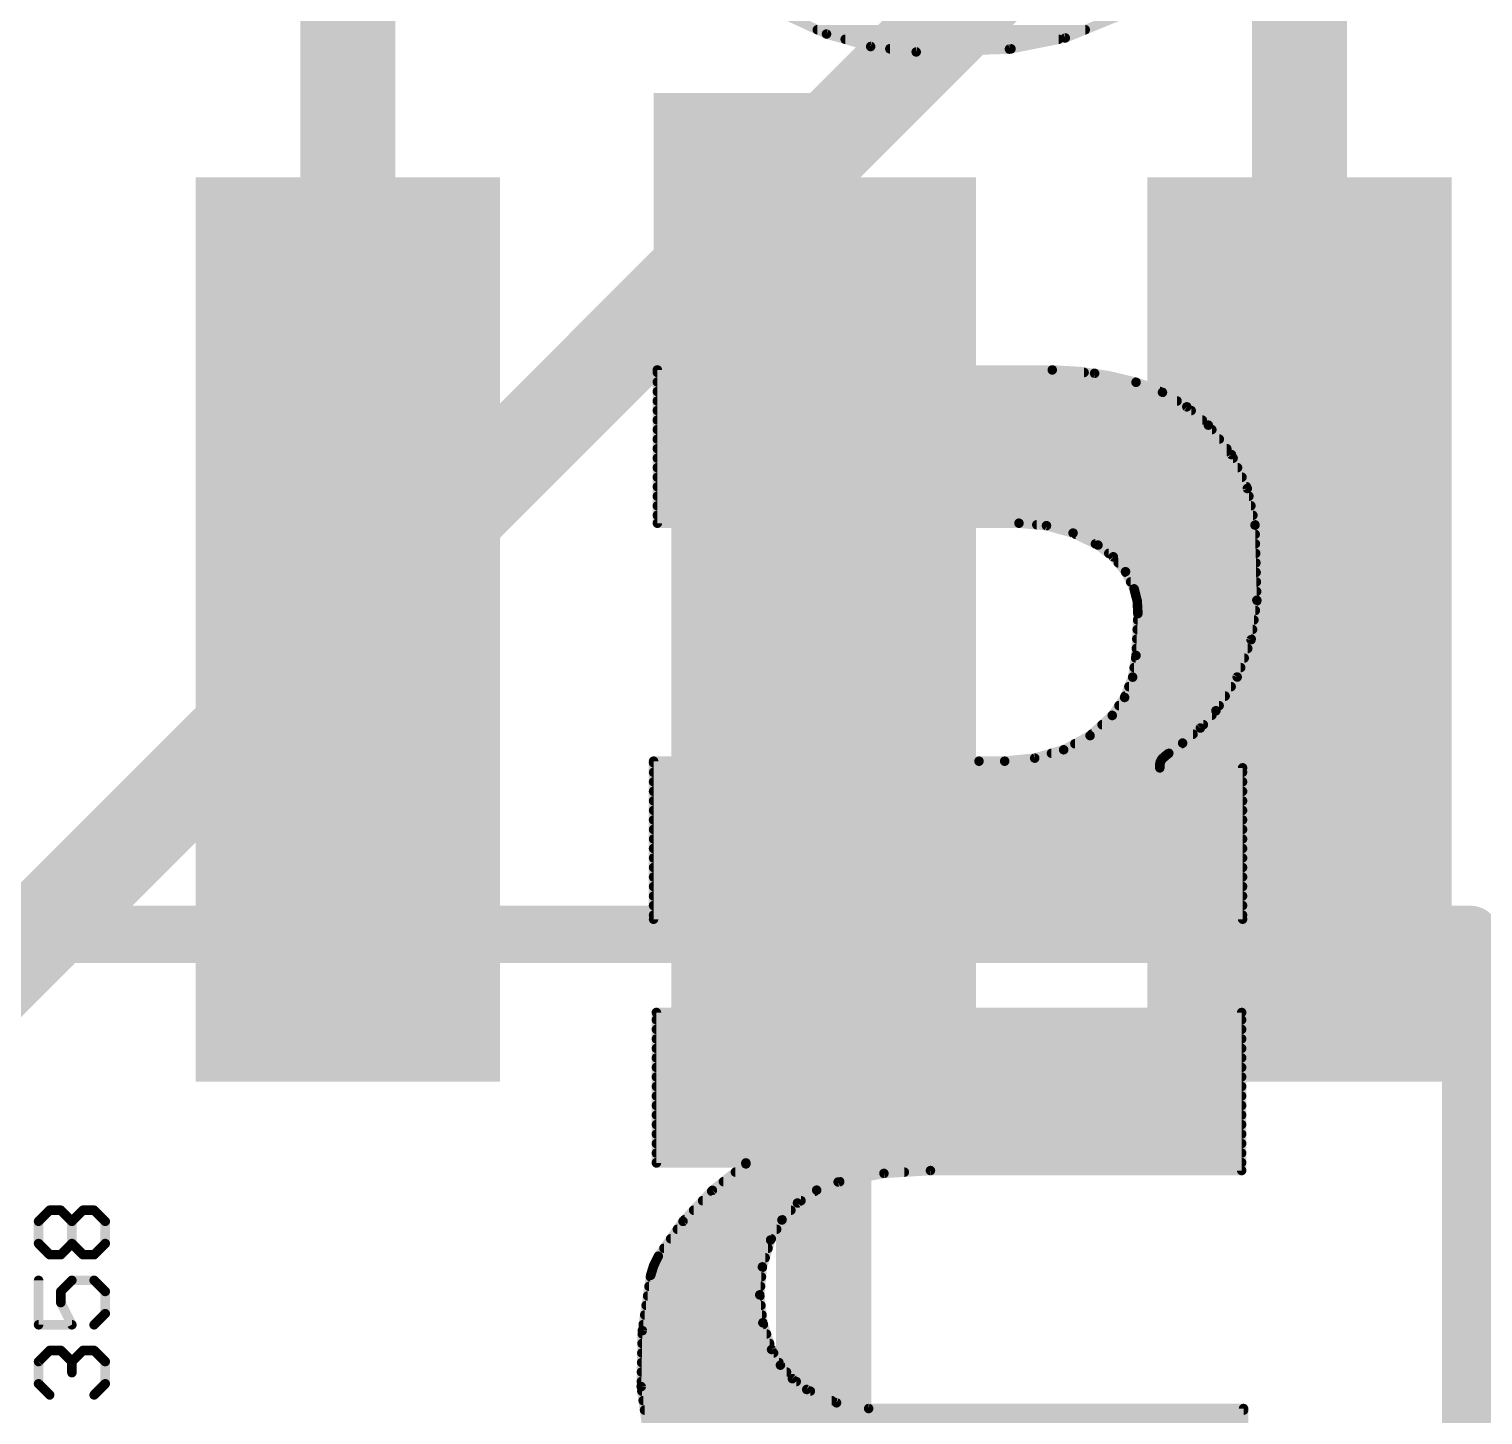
# Model space of a CAD drawing. Extents: x -0.1 to 15.4, y -0.1 to 24.3.
# Drawn here: x 4.864 to 8.745, y 13.221 to 16.918 of the extents above; entities that cross this region are included whole.
import ezdxf

# ---------------------------------------------------------------- set-up
doc = ezdxf.new("R2010")
doc.units = 0
for name, color, linetype in [('1', 12, 'CONTINUOUS'), ('16', 132, 'CONTINUOUS'), ('21', 41, 'CONTINUOUS'), ('22', 40, 'CONTINUOUS'), ('27', 253, 'CONTINUOUS'), ('29', 253, 'CONTINUOUS'), ('31', 253, 'CONTINUOUS'), ('51', 53, 'CONTINUOUS')]:
    doc.layers.add(name, color=color, linetype=linetype)

# ---------------------------------------------------------------- blocks, each defined once
blk = doc.blocks.new('RECT')
blk.add_solid([(-0.5, -0.5), (0.5, -0.5), (-0.5, 0.5), (0.5, 0.5)])

msp = doc.modelspace()

# ---------------------------------------------------------------- linework, layer by layer
at = {"layer": '1', "const_width": 0.254}
for points in [[(5.715, 15.3162), (5.715, 18.215)], [(8.255, 17.364), (8.255, 15.3162)], [(6.985, 10.0838), (6.985, 15.3162)], [(8.5, 12.73), (10.16, 14.39)]]:
    msp.add_lwpolyline(points, dxfattribs=at)
at = {"layer": '1', "const_width": 0.127}
for points in [[(7.0485, 15.3162, 1), (6.9215, 15.3162)], [(5.6515, 15.3162, 1), (5.7785, 15.3162)], [(8.1915, 15.3162, 1), (8.3185, 15.3162)]]:
    msp.add_lwpolyline(points, format="xyb", dxfattribs=at)
at = {"layer": '16', "const_width": 0.254}
msp.add_lwpolyline([(3.81, 13.429), (8, 17.619)], dxfattribs=at)
at = {"layer": '21', "const_width": 0.1524}
msp.add_lwpolyline([(8.712, 10.897), (8.712, 14.503)], dxfattribs=at)
at = {"layer": '21', "const_width": 0.0762}
msp.add_lwpolyline([(8.7501, 14.503, 1), (8.6739, 14.503)], format="xyb", dxfattribs=at)
at = {"layer": '22', "const_width": 0.0254}
for points in [[(6.8815, 16.9566), (6.9926, 16.9051)], [(7.6298, 16.8946), (7.7704, 16.9523)], [(6.9682, 16.9164), (7.683, 16.9164)], [(6.9926, 16.9051), (7.1103, 16.8717)], [(7.0424, 16.891), (7.6119, 16.891)], [(7.1103, 16.8717), (7.2319, 16.8572)], [(7.4808, 16.8648), (7.6298, 16.8946)], [(7.1616, 16.8656), (7.4848, 16.8656)], [(7.2319, 16.8572), (7.4808, 16.8648)], [(7.5951, 16.0088), (6.541, 16.0088)], [(6.541, 16.0088), (6.541, 15.5999)], [(7.5951, 16.0088), (6.541, 16.0088)], [(6.541, 16.0088), (6.541, 15.5999)], [(6.541, 16.002), (7.6801, 16.002)], [(6.541, 15.9766), (7.815, 15.9766)], [(7.708, 15.9998), (7.5951, 16.0088)], [(7.8187, 15.9758), (7.708, 15.9998)], [(7.8892, 15.9489), (7.8187, 15.9758)], [(6.541, 15.9512), (7.8831, 15.9512)], [(7.9542, 15.9104), (7.8892, 15.9489)], [(6.541, 15.9258), (7.9282, 15.9258)], [(6.541, 15.9004), (7.9659, 15.9004)], [(8.0117, 15.8615), (7.9542, 15.9104)], [(6.541, 15.875), (7.9958, 15.875)], [(8.0734, 15.783), (8.0117, 15.8615)], [(6.541, 15.8496), (8.0211, 15.8496)], [(6.541, 15.8242), (8.041, 15.8242)], [(6.541, 15.7988), (8.061, 15.7988)], [(8.1157, 15.6925), (8.0734, 15.783)], [(6.541, 15.7734), (8.0779, 15.7734)], [(6.541, 15.748), (8.0898, 15.748)], [(6.541, 15.7226), (8.1016, 15.7226)], [(6.541, 15.6972), (8.1135, 15.6972)], [(6.541, 15.6718), (8.12, 15.6718)], [(8.1362, 15.5948), (8.1157, 15.6925)], [(6.541, 15.6464), (8.1254, 15.6464)], [(6.541, 15.621), (8.1307, 15.621)], [(6.541, 15.5999), (7.5062, 15.5999)], [(6.541, 15.5999), (7.5062, 15.5999)], [(7.5062, 15.5999), (7.5796, 15.5933)], [(7.5539, 15.5956), (8.136, 15.5956)], [(7.5796, 15.5933), (7.6507, 15.5736)], [(8.1412, 15.3942), (8.1362, 15.5948)], [(7.6507, 15.5736), (7.7171, 15.5415)], [(7.6577, 15.5702), (8.1368, 15.5702)], [(7.7103, 15.5448), (8.1374, 15.5448)], [(7.7171, 15.5415), (7.7579, 15.5102)], [(7.7459, 15.5194), (8.1381, 15.5194)], [(7.7579, 15.5102), (7.7906, 15.4706)], [(7.7713, 15.494), (8.1387, 15.494)], [(7.7906, 15.4706), (7.8136, 15.4246)], [(7.7916, 15.4686), (8.1393, 15.4686)], [(7.8043, 15.4432), (8.14, 15.4432)], [(7.8136, 15.4246), (7.8219, 15.3921)], [(7.8153, 15.4178), (8.1406, 15.4178)], [(8.1257, 15.289), (8.1412, 15.3942)], [(7.8237, 15.3586), (7.8187, 15.2468)], [(7.8218, 15.3924), (8.1409, 15.3924)], [(7.8219, 15.3921), (7.8237, 15.3586)], [(7.8233, 15.367), (8.1372, 15.367)], [(7.8218, 15.3162), (8.1297, 15.3162)], [(7.8229, 15.3416), (8.1334, 15.3416)], [(7.8207, 15.2908), (8.126, 15.2908)], [(8.0888, 15.1894), (8.1257, 15.289)], [(7.8187, 15.2468), (7.8097, 15.1892)], [(7.8176, 15.24), (8.1075, 15.24)], [(7.8195, 15.2654), (8.1169, 15.2654)], [(7.8137, 15.2146), (8.0981, 15.2146)], [(7.8097, 15.1892), (7.7882, 15.1349)], [(7.7996, 15.1638), (8.0726, 15.1638)], [(7.8097, 15.1892), (8.0887, 15.1892)], [(8.032, 15.0995), (8.0888, 15.1894)], [(7.7882, 15.1349), (7.7552, 15.0868)], [(7.7896, 15.1384), (8.0566, 15.1384)], [(7.7552, 15.0868), (7.696, 15.0331)], [(7.7558, 15.0876), (8.0213, 15.0876)], [(7.7732, 15.113), (8.0405, 15.113)], [(7.9904, 15.0534), (8.032, 15.0995)], [(7.7281, 15.0622), (7.9984, 15.0622)], [(7.9431, 15.0132), (7.9904, 15.0534)], [(7.696, 15.0331), (7.6256, 14.9954)], [(7.6555, 15.0114), (7.9407, 15.0114)], [(7.7001, 15.0368), (7.9709, 15.0368)], [(7.905, 14.9852), (7.9431, 15.0132)], [(7.5482, 14.9731), (7.4681, 14.9649)], [(7.6256, 14.9954), (7.5482, 14.9731)], [(7.593, 14.986), (7.9061, 14.986)], [(7.8842, 14.9644), (7.8898, 14.9725)], [(7.8898, 14.9725), (7.905, 14.9852)], [(7.4681, 14.9649), (6.5309, 14.9649)], [(6.5309, 14.9649), (6.5309, 14.5433)], [(7.3996, 14.9649), (6.5309, 14.9649)], [(6.5309, 14.9649), (6.5309, 14.5433)], [(6.5309, 14.9606), (7.8834, 14.9606)], [(6.5309, 14.9352), (8.1031, 14.9352)], [(7.8822, 14.9547), (7.8842, 14.9644)], [(7.8822, 14.9471), (7.8822, 14.9547)], [(7.8822, 14.9471), (7.8822, 14.9547)], [(8.1031, 14.9471), (7.8822, 14.9471)], [(8.1031, 14.9471), (7.8822, 14.9471)], [(8.1031, 14.5433), (8.1031, 14.9471)], [(8.1031, 14.5433), (8.1031, 14.9471)], [(6.5309, 14.9098), (8.1031, 14.9098)], [(6.5309, 14.8844), (8.1031, 14.8844)], [(6.5309, 14.859), (8.1031, 14.859)], [(6.5309, 14.8336), (8.1031, 14.8336)], [(6.5309, 14.8082), (8.1031, 14.8082)], [(6.5309, 14.7828), (8.1031, 14.7828)], [(6.5309, 14.7574), (8.1031, 14.7574)], [(6.5309, 14.732), (8.1031, 14.732)], [(6.5309, 14.7066), (8.1031, 14.7066)], [(6.5309, 14.6812), (8.1031, 14.6812)], [(6.5309, 14.6558), (8.1031, 14.6558)], [(6.5309, 14.6304), (8.1031, 14.6304)], [(6.5309, 14.605), (8.1031, 14.605)], [(6.5309, 14.5796), (8.1031, 14.5796)], [(6.5309, 14.5542), (8.1031, 14.5542)], [(6.5309, 14.5433), (8.1031, 14.5433)], [(6.5309, 14.5433), (8.1031, 14.5433)], [(6.5385, 13.893), (6.5385, 14.2943)], [(6.5385, 14.2943), (8.1006, 14.2943)], [(6.5385, 14.2748), (8.1006, 14.2748)], [(8.1006, 14.2943), (8.1006, 13.8727)], [(6.5385, 14.2494), (8.1006, 14.2494)], [(6.5385, 14.224), (8.1006, 14.224)], [(6.5385, 14.1986), (8.1006, 14.1986)], [(6.5385, 14.1732), (8.1006, 14.1732)], [(6.5385, 14.1478), (8.1006, 14.1478)], [(6.5385, 14.1224), (8.1006, 14.1224)], [(6.5385, 14.097), (8.1006, 14.097)], [(6.5385, 14.0716), (8.1006, 14.0716)], [(6.5385, 14.0462), (8.1006, 14.0462)], [(6.5385, 14.0208), (8.1006, 14.0208)], [(6.5385, 13.9954), (8.1006, 13.9954)], [(6.5385, 13.97), (8.1006, 13.97)], [(6.5385, 13.9446), (8.1006, 13.9446)], [(6.5385, 13.9192), (8.1006, 13.9192)], [(6.5385, 13.8938), (8.1006, 13.8938)], [(6.7773, 13.893), (6.5385, 13.893)], [(6.6879, 13.8198), (6.7773, 13.8905)], [(6.7773, 13.8905), (6.7773, 13.893)], [(6.7173, 13.843), (7.0279, 13.843)], [(6.7494, 13.8684), (7.2003, 13.8684)], [(7.0236, 13.8422), (6.9661, 13.8204)], [(7.1459, 13.865), (7.0236, 13.8422)], [(7.27, 13.8727), (7.1459, 13.865)], [(8.1006, 13.8727), (7.27, 13.8727)], [(6.6095, 13.7371), (6.6879, 13.8198)], [(6.6859, 13.8176), (6.962, 13.8176)], [(6.9661, 13.8204), (6.9152, 13.786)], [(6.6377, 13.7668), (6.8975, 13.7668)], [(6.6618, 13.7922), (6.9244, 13.7922)], [(6.9152, 13.786), (6.8735, 13.7408)], [(6.5436, 13.6441), (6.6095, 13.7371)], [(6.6136, 13.7414), (6.874, 13.7414)], [(6.8735, 13.7408), (6.8433, 13.6873)], [(6.5765, 13.6906), (6.8452, 13.6906)], [(6.5945, 13.716), (6.8595, 13.716)], [(6.8433, 13.6873), (6.8214, 13.6156)], [(6.5586, 13.6652), (6.8365, 13.6652)], [(6.5233, 13.5933), (6.5313, 13.6195)], [(6.5298, 13.6144), (6.8213, 13.6144)], [(6.5313, 13.6195), (6.5436, 13.6441)], [(6.5415, 13.6398), (6.8288, 13.6398)], [(6.8214, 13.6156), (6.8144, 13.541)], [(6.5009, 13.4455), (6.5233, 13.5933)], [(6.5226, 13.589), (6.8189, 13.589)], [(6.515, 13.5382), (6.8147, 13.5382)], [(6.5188, 13.5636), (6.8165, 13.5636)], [(6.8144, 13.541), (6.8227, 13.4665)], [(6.5111, 13.5128), (6.8175, 13.5128)], [(6.5034, 13.462), (6.8241, 13.462)], [(6.5073, 13.4874), (6.8203, 13.4874)], [(6.8227, 13.4665), (6.8458, 13.3952)], [(6.4979, 13.2961), (6.5009, 13.4455)], [(6.5008, 13.4366), (6.8324, 13.4366)], [(6.4997, 13.3858), (6.8512, 13.3858)], [(6.5002, 13.4112), (6.8406, 13.4112)], [(6.8458, 13.3952), (6.8696, 13.3534)], [(6.4992, 13.3604), (6.8656, 13.3604)], [(6.8696, 13.3534), (6.9014, 13.3174)], [(6.4982, 13.3096), (6.9117, 13.3096)], [(6.4987, 13.335), (6.8858, 13.335)], [(6.9014, 13.3174), (6.9398, 13.2885)], [(6.5126, 13.1928), (6.4979, 13.2961)], [(6.4996, 13.2842), (6.9494, 13.2842)], [(6.9398, 13.2885), (7.0192, 13.253)], [(6.5032, 13.2588), (7.0063, 13.2588)], [(6.5068, 13.2334), (8.1057, 13.2334)], [(7.0192, 13.253), (7.1049, 13.2377)], [(7.1049, 13.2377), (8.1057, 13.2377)], [(8.1057, 13.2377), (8.1057, 12.8237)], [(6.5105, 13.208), (8.1057, 13.208)]]:
    msp.add_lwpolyline(points, dxfattribs=at)
at = {"layer": '22'}
for points, const_width in [([(6.9682, 16.9228, 1), (6.9682, 16.91)], 0.0127), ([(7.683, 16.91, 1), (7.683, 16.9228)], 0.0127), ([(6.9943, 16.9112, 1), (6.9908, 16.899)], 0.0127), ([(6.9899, 16.8994, 1), (6.9952, 16.9109)], 0.0127), ([(7.0424, 16.8974, 1), (7.0424, 16.8847)], 0.0127), ([(7.1111, 16.878, 1), (7.1096, 16.8654)], 0.0127), ([(7.1086, 16.8656, 1), (7.1121, 16.8778)], 0.0127), ([(7.6119, 16.8847, 1), (7.6119, 16.8974)], 0.0127), ([(7.6274, 16.9005, 1), (7.6322, 16.8887)], 0.0127), ([(7.6311, 16.8884, 1), (7.6286, 16.9008)], 0.0127), ([(7.1616, 16.872, 1), (7.1616, 16.8592)], 0.0127), ([(7.2317, 16.8635, 1), (7.2321, 16.8509)], 0.0127), ([(7.2311, 16.8509, 1), (7.2327, 16.8635)], 0.0127), ([(7.4796, 16.871, 1), (7.482, 16.8586)], 0.0127), ([(7.481, 16.8585, 1), (7.4806, 16.8711)], 0.0127), ([(7.4848, 16.8592, 1), (7.4848, 16.872)], 0.0127), ([(6.541, 16.0152, 1), (6.541, 16.0024)], 0.0127), ([(6.541, 16.0152, 1), (6.541, 16.0024)], 0.0127), ([(6.541, 16.0084, 1), (6.541, 15.9957)], 0.0127), ([(6.541, 15.983, 1), (6.541, 15.9703)], 0.0127), ([(6.5474, 16.0088, 1), (6.5347, 16.0088)], 0.0127), ([(6.5474, 16.0088, 1), (6.5347, 16.0088)], 0.0127), ([(7.5956, 16.0151, 1), (7.5946, 16.0025)], 0.0127), ([(7.8187, 15.9758, 0.0668), (7.5951, 16.0088)], 0.0254), ([(7.5952, 16.0151, 1), (7.595, 16.0025)], 0.0127), ([(7.5951, 16.0024, 1), (7.5951, 16.0152)], 0.0127), ([(7.5951, 16.0024, 1), (7.5951, 16.0152)], 0.0127), ([(7.6801, 15.9957, 1), (7.6801, 16.0084)], 0.0127), ([(7.7093, 16.006, 1), (7.7067, 15.9936)], 0.0127), ([(7.7075, 15.9934, 1), (7.7085, 16.0061)], 0.0127), ([(7.821, 15.9817, 1), (7.8164, 15.9699)], 0.0127), ([(8.0117, 15.8615, 0.1281), (7.8187, 15.9758)], 0.0254), ([(7.8205, 15.9819, 1), (7.8169, 15.9697)], 0.0127), ([(7.815, 15.9703, 1), (7.815, 15.983)], 0.0127), ([(7.8169, 15.9697, 1), (7.8205, 15.9819)], 0.0127), ([(7.8174, 15.9696, 1), (7.82, 15.982)], 0.0127), ([(6.541, 15.9575, 1), (6.541, 15.9449)], 0.0127), ([(7.8925, 15.9543, 1), (7.886, 15.9434)], 0.0127), ([(7.8831, 15.9449, 1), (7.8831, 15.9575)], 0.0127), ([(7.887, 15.9429, 1), (7.8915, 15.9548)], 0.0127), ([(6.541, 15.9322, 1), (6.541, 15.9195)], 0.0127), ([(6.541, 15.9068, 1), (6.541, 15.8941)], 0.0127), ([(7.9282, 15.9195, 1), (7.9282, 15.9322)], 0.0127), ([(7.9583, 15.9152, 1), (7.9501, 15.9056)], 0.0127), ([(7.9509, 15.9049, 1), (7.9574, 15.9159)], 0.0127), ([(7.9659, 15.8941, 1), (7.9659, 15.9068)], 0.0127), ([(6.541, 15.8813, 1), (6.541, 15.8687)], 0.0127), ([(7.9958, 15.8687, 1), (7.9958, 15.8813)], 0.0127), ([(8.0167, 15.8654, 1), (8.0067, 15.8576)], 0.0127), ([(8.1362, 15.5948, 0.1741), (8.0117, 15.8615)], 0.0254), ([(8.0162, 15.866, 1), (8.0072, 15.857)], 0.0127), ([(8.0072, 15.857, 1), (8.0162, 15.866)], 0.0127), ([(8.0076, 15.8567, 1), (8.0158, 15.8663)], 0.0127), ([(6.541, 15.8559, 1), (6.541, 15.8433)], 0.0127), ([(6.541, 15.8306, 1), (6.541, 15.8179)], 0.0127), ([(8.0211, 15.8433, 1), (8.0211, 15.8559)], 0.0127), ([(8.041, 15.8179, 1), (8.041, 15.8306)], 0.0127), ([(6.541, 15.8051, 1), (6.541, 15.7925)], 0.0127), ([(8.061, 15.7925, 1), (8.061, 15.8051)], 0.0127), ([(8.0792, 15.7857, 1), (8.0677, 15.7803)], 0.0127), ([(6.541, 15.7797, 1), (6.541, 15.7671)], 0.0127), ([(6.541, 15.7544, 1), (6.541, 15.7417)], 0.0127), ([(8.0684, 15.7791, 1), (8.0784, 15.7869)], 0.0127), ([(8.0779, 15.7671, 1), (8.0779, 15.7797)], 0.0127), ([(8.0898, 15.7417, 1), (8.0898, 15.7544)], 0.0127), ([(6.541, 15.7289, 1), (6.541, 15.7163)], 0.0127), ([(8.1016, 15.7163, 1), (8.1016, 15.7289)], 0.0127), ([(6.541, 15.7035, 1), (6.541, 15.6909)], 0.0127), ([(6.541, 15.6782, 1), (6.541, 15.6655)], 0.0127), ([(8.1219, 15.6938, 1), (8.1095, 15.6912)], 0.0127), ([(8.1099, 15.6898, 1), (8.1214, 15.6952)], 0.0127), ([(8.1135, 15.6909, 1), (8.1135, 15.7035)], 0.0127), ([(8.12, 15.6655, 1), (8.12, 15.6782)], 0.0127), ([(6.541, 15.6527, 1), (6.541, 15.6401)], 0.0127), ([(8.1254, 15.6401, 1), (8.1254, 15.6527)], 0.0127), ([(6.541, 15.6273, 1), (6.541, 15.6147)], 0.0127), ([(6.541, 15.6062, 1), (6.541, 15.5936)], 0.0127), ([(6.541, 15.6062, 1), (6.541, 15.5936)], 0.0127), ([(6.5347, 15.5999, 1), (6.5474, 15.5999)], 0.0127), ([(6.5347, 15.5999, 1), (6.5474, 15.5999)], 0.0127), ([(7.5068, 15.6062, 1), (7.5056, 15.5936)], 0.0127), ([(7.7171, 15.5415, 0.136), (7.5062, 15.5999)], 0.0254), ([(7.5062, 15.6062, 1), (7.5062, 15.5936)], 0.0127), ([(7.5062, 15.5936, 1), (7.5062, 15.6062)], 0.0127), ([(7.5062, 15.5936, 1), (7.5062, 15.6062)], 0.0127), ([(7.5539, 15.602, 1), (7.5539, 15.5893)], 0.0127), ([(7.5813, 15.5994, 1), (7.5779, 15.5872)], 0.0127), ([(7.5791, 15.587, 1), (7.5802, 15.5996)], 0.0127), ([(8.1425, 15.595, 1), (8.1299, 15.5946)], 0.0127), ([(8.1412, 15.3942, 0.0335), (8.1362, 15.5948)], 0.0254), ([(8.1425, 15.5954, 1), (8.1299, 15.5942)], 0.0127), ([(8.1299, 15.5942, 1), (8.1425, 15.5954)], 0.0127), ([(8.13, 15.5935, 1), (8.1424, 15.5961)], 0.0127), ([(8.1307, 15.6147, 1), (8.1307, 15.6273)], 0.0127), ([(8.136, 15.5893, 1), (8.136, 15.602)], 0.0127), ([(7.6535, 15.5793, 1), (7.6479, 15.5679)], 0.0127), ([(7.649, 15.5675, 1), (7.6524, 15.5797)], 0.0127), ([(7.6577, 15.5766, 1), (7.6577, 15.5639)], 0.0127), ([(8.1368, 15.5639, 1), (8.1368, 15.5766)], 0.0127), ([(7.7103, 15.5511, 1), (7.7103, 15.5385)], 0.0127), ([(7.721, 15.5465, 1), (7.7132, 15.5365)], 0.0127), ([(7.8136, 15.4246, 0.1719), (7.7171, 15.5415)], 0.0254), ([(7.7204, 15.5469, 1), (7.7138, 15.5361)], 0.0127), ([(7.7138, 15.5361, 1), (7.7204, 15.5469)], 0.0127), ([(7.7143, 15.5358, 1), (7.7199, 15.5472)], 0.0127), ([(7.7459, 15.5258, 1), (7.7459, 15.5131)], 0.0127), ([(7.7628, 15.5143, 1), (7.753, 15.5062)], 0.0127), ([(8.1374, 15.5385, 1), (8.1374, 15.5511)], 0.0127), ([(8.1381, 15.5131, 1), (8.1381, 15.5258)], 0.0127), ([(7.754, 15.5052, 1), (7.7618, 15.5153)], 0.0127), ([(7.7713, 15.5004, 1), (7.7713, 15.4877)], 0.0127), ([(8.1387, 15.4877, 1), (8.1387, 15.5004)], 0.0127), ([(7.7963, 15.4734, 1), (7.785, 15.4678)], 0.0127), ([(7.7916, 15.4749, 1), (7.7916, 15.4623)], 0.0127), ([(7.7857, 15.4666, 1), (7.7955, 15.4746)], 0.0127), ([(7.8043, 15.4496, 1), (7.8043, 15.4369)], 0.0127), ([(8.1393, 15.4623, 1), (8.1393, 15.4749)], 0.0127), ([(8.14, 15.4369, 1), (8.14, 15.4496)], 0.0127), ([(7.8198, 15.4262, 1), (7.8074, 15.423)], 0.0127), ([(7.8237, 15.3586, 0.0992), (7.8136, 15.4246)], 0.0254), ([(7.8196, 15.4268, 1), (7.8076, 15.4224)], 0.0127), ([(7.8076, 15.4224, 1), (7.8196, 15.4268)], 0.0127), ([(7.8079, 15.4218, 1), (7.8193, 15.4274)], 0.0127), ([(7.8153, 15.4242, 1), (7.8153, 15.4115)], 0.0127), ([(8.032, 15.0995, 0.1577), (8.1412, 15.3942)], 0.0254), ([(8.1475, 15.3933, 1), (8.1349, 15.3951)], 0.0127), ([(8.1475, 15.3939, 1), (8.1349, 15.3945)], 0.0127), ([(8.1406, 15.4115, 1), (8.1406, 15.4242)], 0.0127), ([(7.8237, 15.3586, 0.0006), (7.8187, 15.2468)], 0.0254), ([(7.8218, 15.3987, 1), (7.8218, 15.3861)], 0.0127), ([(7.8283, 15.3924, 1), (7.8156, 15.3918)], 0.0127), ([(7.8158, 15.3905, 1), (7.8281, 15.3937)], 0.0127), ([(7.8233, 15.3734, 1), (7.8233, 15.3607)], 0.0127), ([(7.83, 15.3583, 1), (7.8174, 15.3589)], 0.0127), ([(7.83, 15.3583, 1), (7.8174, 15.3589)], 0.0127), ([(8.1349, 15.3945, 1), (8.1475, 15.3939)], 0.0127), ([(8.1349, 15.394, 1), (8.1475, 15.3944)], 0.0127), ([(8.1372, 15.3607, 1), (8.1372, 15.3734)], 0.0127), ([(8.1409, 15.3861, 1), (8.1409, 15.3987)], 0.0127), ([(7.8218, 15.3225, 1), (7.8218, 15.3099)], 0.0127), ([(7.8229, 15.348, 1), (7.8229, 15.3353)], 0.0127), ([(7.8174, 15.3583, 1), (7.83, 15.3589)], 0.0127), ([(7.8174, 15.3589, 1), (7.83, 15.3583)], 0.0127), ([(8.1297, 15.3099, 1), (8.1297, 15.3225)], 0.0127), ([(8.1334, 15.3353, 1), (8.1334, 15.348)], 0.0127), ([(7.8207, 15.2972, 1), (7.8207, 15.2845)], 0.0127), ([(8.1194, 15.29, 1), (8.132, 15.2881)], 0.0127), ([(8.1317, 15.2868, 1), (8.1198, 15.2912)], 0.0127), ([(8.126, 15.2845, 1), (8.126, 15.2972)], 0.0127), ([(7.7552, 15.0868, 0.1688), (7.8187, 15.2468)], 0.0254), ([(7.8176, 15.2463, 1), (7.8176, 15.2337)], 0.0127), ([(7.825, 15.2458, 1), (7.8124, 15.2478)], 0.0127), ([(7.825, 15.2465, 1), (7.8124, 15.2471)], 0.0127), ([(7.8124, 15.2471, 1), (7.825, 15.2465)], 0.0127), ([(7.8124, 15.2471, 1), (7.825, 15.2465)], 0.0127), ([(7.8195, 15.2718, 1), (7.8195, 15.2591)], 0.0127), ([(8.1075, 15.2337, 1), (8.1075, 15.2463)], 0.0127), ([(8.1169, 15.2591, 1), (8.1169, 15.2718)], 0.0127), ([(7.8137, 15.221, 1), (7.8137, 15.2083)], 0.0127), ([(8.0981, 15.2083, 1), (8.0981, 15.221)], 0.0127), ([(7.7996, 15.1701, 1), (7.7996, 15.1575)], 0.0127), ([(7.8097, 15.1956, 1), (7.8097, 15.1829)], 0.0127), ([(7.8034, 15.1901, 1), (7.816, 15.1882)], 0.0127), ([(7.8156, 15.1868, 1), (7.8038, 15.1915)], 0.0127), ([(8.0726, 15.1575, 1), (8.0726, 15.1701)], 0.0127), ([(8.0828, 15.1916, 1), (8.0947, 15.1872)], 0.0127), ([(8.0941, 15.186, 1), (8.0834, 15.1928)], 0.0127), ([(8.0887, 15.1829, 1), (8.0887, 15.1956)], 0.0127), ([(7.7823, 15.1373, 1), (7.7941, 15.1326)], 0.0127), ([(7.7934, 15.1313, 1), (7.7829, 15.1385)], 0.0127), ([(7.7896, 15.1448, 1), (7.7896, 15.1321)], 0.0127), ([(8.0566, 15.1321, 1), (8.0566, 15.1448)], 0.0127), ([(7.6256, 14.9954, 0.1229), (7.7552, 15.0868)], 0.0254), ([(7.7504, 15.0909, 1), (7.76, 15.0827)], 0.0127), ([(7.75, 15.0904, 1), (7.7604, 15.0832)], 0.0127), ([(7.7558, 15.0939, 1), (7.7558, 15.0813)], 0.0127), ([(7.76, 15.0827, 1), (7.7504, 15.0909)], 0.0127), ([(7.7595, 15.0821, 1), (7.7509, 15.0915)], 0.0127), ([(7.7732, 15.1194, 1), (7.7732, 15.1067)], 0.0127), ([(7.9431, 15.0132, 0.0664), (8.032, 15.0995)], 0.0254), ([(8.0213, 15.0813, 1), (8.0213, 15.0939)], 0.0127), ([(8.027, 15.1034, 1), (8.037, 15.0956)], 0.0127), ([(8.0266, 15.1029, 1), (8.0374, 15.0961)], 0.0127), ([(8.037, 15.0956, 1), (8.027, 15.1034)], 0.0127), ([(8.0367, 15.0952, 1), (8.0273, 15.1038)], 0.0127), ([(8.0405, 15.1067, 1), (8.0405, 15.1194)], 0.0127), ([(7.7281, 15.0686, 1), (7.7281, 15.0559)], 0.0127), ([(7.9857, 15.0577, 1), (7.9951, 15.0491)], 0.0127), ([(7.9945, 15.0486, 1), (7.9863, 15.0582)], 0.0127), ([(7.9984, 15.0559, 1), (7.9984, 15.0686)], 0.0127), ([(7.6555, 15.0177, 1), (7.6555, 15.0051)], 0.0127), ([(7.6918, 15.0378, 1), (7.7003, 15.0284)], 0.0127), ([(7.699, 15.0275, 1), (7.693, 15.0387)], 0.0127), ([(7.7001, 15.0432, 1), (7.7001, 15.0305)], 0.0127), ([(7.905, 14.9852, 0.0022), (7.9431, 15.0132)], 0.0254), ([(7.9393, 15.0183, 1), (7.9469, 15.0081)], 0.0127), ([(7.939, 15.018, 1), (7.9472, 15.0084)], 0.0127), ([(7.9469, 15.0081, 1), (7.9393, 15.0183)], 0.0127), ([(7.9469, 15.0081, 1), (7.9393, 15.0183)], 0.0127), ([(7.9407, 15.0051, 1), (7.9407, 15.0177)], 0.0127), ([(7.9709, 15.0305, 1), (7.9709, 15.0432)], 0.0127), ([(7.4681, 14.9649, 0.0895), (7.6256, 14.9954)], 0.0254), ([(7.5465, 14.9792, 1), (7.55, 14.967)], 0.0127), ([(7.5489, 14.9668, 1), (7.5476, 14.9794)], 0.0127), ([(7.593, 14.9924, 1), (7.593, 14.9797)], 0.0127), ([(7.6233, 15.0013, 1), (7.6279, 14.9895)], 0.0127), ([(7.6226, 15.001, 1), (7.6286, 14.9898)], 0.0127), ([(7.6279, 14.9895, 1), (7.6233, 15.0013)], 0.0127), ([(7.6274, 14.9893, 1), (7.6238, 15.0015)], 0.0127), ([(7.8898, 14.9725, 0.205), (7.8822, 14.9547)], 0.0254), ([(7.905, 14.9852, 0.0333), (7.8898, 14.9725)], 0.0254), ([(7.8857, 14.9774, 1), (7.8939, 14.9676)], 0.0127), ([(7.8854, 14.9771, 1), (7.8942, 14.9679)], 0.0127), ([(7.895, 14.9689, 1), (7.8846, 14.9761)], 0.0127), ([(7.8942, 14.9679, 1), (7.8854, 14.9771)], 0.0127), ([(7.9012, 14.9903, 1), (7.9088, 14.9801)], 0.0127), ([(7.9013, 14.9903, 1), (7.9087, 14.9801)], 0.0127), ([(7.9091, 14.9803, 1), (7.9009, 14.9901)], 0.0127), ([(7.9087, 14.9801, 1), (7.9013, 14.9903)], 0.0127), ([(7.9061, 14.9797, 1), (7.9061, 14.9924)], 0.0127), ([(6.5373, 14.9649, 1), (6.5245, 14.9649)], 0.0127), ([(6.5373, 14.9649, 1), (6.5245, 14.9649)], 0.0127), ([(6.5309, 14.967, 1), (6.5309, 14.9543)], 0.0127), ([(6.5309, 14.9712, 1), (6.5309, 14.9586)], 0.0127), ([(6.5309, 14.9712, 1), (6.5309, 14.9586)], 0.0127), ([(6.5309, 14.9415, 1), (6.5309, 14.9289)], 0.0127), ([(7.3996, 14.9649, 0.0064), (7.4681, 14.9649)], 0.0254), ([(7.3997, 14.9712, 1), (7.3995, 14.9586)], 0.0127), ([(7.3996, 14.9586, 1), (7.3996, 14.9712)], 0.0127), ([(7.4675, 14.9712, 1), (7.4687, 14.9586)], 0.0127), ([(7.468, 14.9712, 1), (7.4682, 14.9586)], 0.0127), ([(7.4682, 14.9586, 1), (7.468, 14.9712)], 0.0127), ([(7.4681, 14.9586, 1), (7.4681, 14.9712)], 0.0127), ([(7.8886, 14.9547, 1), (7.8758, 14.9547)], 0.0127), ([(7.8886, 14.9547, 1), (7.8758, 14.9547)], 0.0127), ([(7.8758, 14.9471, 1), (7.8886, 14.9471)], 0.0127), ([(7.8758, 14.9471, 1), (7.8886, 14.9471)], 0.0127), ([(7.876, 14.956, 1), (7.8884, 14.9534)], 0.0127), ([(7.8759, 14.9547, 1), (7.8885, 14.9547)], 0.0127), ([(7.8822, 14.9535, 1), (7.8822, 14.9408)], 0.0127), ([(7.8822, 14.9535, 1), (7.8822, 14.9408)], 0.0127), ([(7.879, 14.968, 1), (7.8894, 14.9608)], 0.0127), ([(7.8904, 14.9631, 1), (7.878, 14.9656)], 0.0127), ([(7.8834, 14.9543, 1), (7.8834, 14.967)], 0.0127), ([(8.1094, 14.9471, 1), (8.0968, 14.9471)], 0.0127), ([(8.1094, 14.9471, 1), (8.0968, 14.9471)], 0.0127), ([(8.1031, 14.9408, 1), (8.1031, 14.9535)], 0.0127), ([(8.1031, 14.9408, 1), (8.1031, 14.9535)], 0.0127), ([(8.1031, 14.9289, 1), (8.1031, 14.9415)], 0.0127), ([(6.5309, 14.9162, 1), (6.5309, 14.9035)], 0.0127), ([(8.1031, 14.9035, 1), (8.1031, 14.9162)], 0.0127), ([(6.5309, 14.8908, 1), (6.5309, 14.8781)], 0.0127), ([(6.5309, 14.8653, 1), (6.5309, 14.8527)], 0.0127), ([(8.1031, 14.8781, 1), (8.1031, 14.8908)], 0.0127), ([(8.1031, 14.8527, 1), (8.1031, 14.8653)], 0.0127), ([(6.5309, 14.8399, 1), (6.5309, 14.8273)], 0.0127), ([(8.1031, 14.8273, 1), (8.1031, 14.8399)], 0.0127), ([(6.5309, 14.8146, 1), (6.5309, 14.8019)], 0.0127), ([(6.5309, 14.7891, 1), (6.5309, 14.7765)], 0.0127), ([(8.1031, 14.8019, 1), (8.1031, 14.8146)], 0.0127), ([(8.1031, 14.7765, 1), (8.1031, 14.7891)], 0.0127), ([(6.5309, 14.7637, 1), (6.5309, 14.7511)], 0.0127), ([(8.1031, 14.7511, 1), (8.1031, 14.7637)], 0.0127), ([(6.5309, 14.7384, 1), (6.5309, 14.7257)], 0.0127), ([(6.5309, 14.7129, 1), (6.5309, 14.7003)], 0.0127), ([(8.1031, 14.7257, 1), (8.1031, 14.7384)], 0.0127), ([(8.1031, 14.7003, 1), (8.1031, 14.7129)], 0.0127), ([(6.5309, 14.6875, 1), (6.5309, 14.6749)], 0.0127), ([(8.1031, 14.6749, 1), (8.1031, 14.6875)], 0.0127), ([(6.5309, 14.6622, 1), (6.5309, 14.6495)], 0.0127), ([(6.5309, 14.6367, 1), (6.5309, 14.6241)], 0.0127), ([(8.1031, 14.6495, 1), (8.1031, 14.6622)], 0.0127), ([(8.1031, 14.6241, 1), (8.1031, 14.6367)], 0.0127), ([(6.5309, 14.6113, 1), (6.5309, 14.5987)], 0.0127), ([(6.5309, 14.586, 1), (6.5309, 14.5733)], 0.0127), ([(8.1031, 14.5987, 1), (8.1031, 14.6113)], 0.0127), ([(8.1031, 14.5733, 1), (8.1031, 14.586)], 0.0127), ([(6.5309, 14.5606, 1), (6.5309, 14.5479)], 0.0127), ([(6.5309, 14.5496, 1), (6.5309, 14.537)], 0.0127), ([(6.5309, 14.5496, 1), (6.5309, 14.537)], 0.0127), ([(8.1031, 14.5479, 1), (8.1031, 14.5606)], 0.0127), ([(8.1031, 14.537, 1), (8.1031, 14.5496)], 0.0127), ([(8.1031, 14.537, 1), (8.1031, 14.5496)], 0.0127), ([(6.5245, 14.5433, 1), (6.5373, 14.5433)], 0.0127), ([(6.5245, 14.5433, 1), (6.5373, 14.5433)], 0.0127), ([(8.0968, 14.5433, 1), (8.1094, 14.5433)], 0.0127), ([(8.0968, 14.5433, 1), (8.1094, 14.5433)], 0.0127), ([(6.5449, 14.2943, 1), (6.5321, 14.2943)], 0.0127), ([(6.5385, 14.3007, 1), (6.5385, 14.288)], 0.0127), ([(6.5385, 14.2812, 1), (6.5385, 14.2685)], 0.0127), ([(8.1069, 14.2943, 1), (8.0943, 14.2943)], 0.0127), ([(8.1006, 14.288, 1), (8.1006, 14.3007)], 0.0127), ([(8.1006, 14.2685, 1), (8.1006, 14.2812)], 0.0127), ([(6.5385, 14.2558, 1), (6.5385, 14.2431)], 0.0127), ([(8.1006, 14.2431, 1), (8.1006, 14.2558)], 0.0127), ([(6.5385, 14.205, 1), (6.5385, 14.1923)], 0.0127), ([(6.5385, 14.2303, 1), (6.5385, 14.2177)], 0.0127), ([(8.1006, 14.2177, 1), (8.1006, 14.2303)], 0.0127), ([(8.1006, 14.1923, 1), (8.1006, 14.205)], 0.0127), ([(6.5385, 14.1796, 1), (6.5385, 14.1669)], 0.0127), ([(8.1006, 14.1669, 1), (8.1006, 14.1796)], 0.0127), ([(6.5385, 14.1288, 1), (6.5385, 14.1161)], 0.0127), ([(6.5385, 14.1541, 1), (6.5385, 14.1415)], 0.0127), ([(8.1006, 14.1415, 1), (8.1006, 14.1541)], 0.0127), ([(8.1006, 14.1161, 1), (8.1006, 14.1288)], 0.0127), ([(6.5385, 14.1034, 1), (6.5385, 14.0907)], 0.0127), ([(8.1006, 14.0907, 1), (8.1006, 14.1034)], 0.0127), ([(6.5385, 14.0526, 1), (6.5385, 14.0399)], 0.0127), ([(6.5385, 14.0779, 1), (6.5385, 14.0653)], 0.0127), ([(8.1006, 14.0653, 1), (8.1006, 14.0779)], 0.0127), ([(8.1006, 14.0399, 1), (8.1006, 14.0526)], 0.0127), ([(6.5385, 14.0272, 1), (6.5385, 14.0145)], 0.0127), ([(8.1006, 14.0145, 1), (8.1006, 14.0272)], 0.0127), ([(6.5385, 13.9764, 1), (6.5385, 13.9637)], 0.0127), ([(6.5385, 14.0017, 1), (6.5385, 13.9891)], 0.0127), ([(8.1006, 13.9891, 1), (8.1006, 14.0017)], 0.0127), ([(8.1006, 13.9637, 1), (8.1006, 13.9764)], 0.0127), ([(6.5385, 13.951, 1), (6.5385, 13.9383)], 0.0127), ([(6.5385, 13.9255, 1), (6.5385, 13.9129)], 0.0127), ([(8.1006, 13.9383, 1), (8.1006, 13.951)], 0.0127), ([(8.1006, 13.9129, 1), (8.1006, 13.9255)], 0.0127), ([(6.5321, 13.893, 1), (6.5449, 13.893)], 0.0127), ([(6.5385, 13.9002, 1), (6.5385, 13.8875)], 0.0127), ([(6.5385, 13.8994, 1), (6.5385, 13.8867)], 0.0127), ([(6.7837, 13.893, 1), (6.771, 13.893)], 0.0127), ([(6.771, 13.8905, 1), (6.7837, 13.8905)], 0.0127), ([(6.7812, 13.8855, 1), (6.7734, 13.8955)], 0.0127), ([(6.7773, 13.8867, 1), (6.7773, 13.8994)], 0.0127), ([(8.1006, 13.8875, 1), (8.1006, 13.9002)], 0.0127), ([(6.7173, 13.8493, 1), (6.7173, 13.8367)], 0.0127), ([(6.7494, 13.8748, 1), (6.7494, 13.8621)], 0.0127), ([(7.0224, 13.8484, 1), (7.0248, 13.836)], 0.0127), ([(7.0259, 13.8363, 1), (7.0213, 13.8481)], 0.0127), ([(7.0279, 13.8367, 1), (7.0279, 13.8493)], 0.0127), ([(7.1455, 13.8714, 1), (7.1463, 13.8587)], 0.0127), ([(7.147, 13.8588, 1), (7.1447, 13.8713)], 0.0127), ([(7.2003, 13.8621, 1), (7.2003, 13.8748)], 0.0127), ([(7.27, 13.879, 1), (7.27, 13.8664)], 0.0127), ([(7.2704, 13.8664, 1), (7.2696, 13.879)], 0.0127), ([(8.0943, 13.8727, 1), (8.1069, 13.8727)], 0.0127), ([(8.1006, 13.8664, 1), (8.1006, 13.879)], 0.0127), ([(6.6859, 13.8239, 1), (6.6859, 13.8113)], 0.0127), ([(6.684, 13.8248, 1), (6.6919, 13.8148)], 0.0127), ([(6.6925, 13.8154, 1), (6.6833, 13.8242)], 0.0127), ([(6.9639, 13.8263, 1), (6.9684, 13.8145)], 0.0127), ([(6.962, 13.8113, 1), (6.962, 13.8239)], 0.0127), ([(6.9697, 13.8151, 1), (6.9626, 13.8257)], 0.0127), ([(6.6377, 13.7731, 1), (6.6377, 13.7605)], 0.0127), ([(6.6618, 13.7986, 1), (6.6618, 13.7859)], 0.0127), ([(6.8975, 13.7605, 1), (6.8975, 13.7731)], 0.0127), ([(6.9116, 13.7913, 1), (6.9187, 13.7807)], 0.0127), ([(6.9199, 13.7817, 1), (6.9105, 13.7903)], 0.0127), ([(6.9244, 13.7859, 1), (6.9244, 13.7986)], 0.0127), ([(6.6049, 13.7415, 1), (6.6141, 13.7327)], 0.0127), ([(6.6147, 13.7334, 1), (6.6043, 13.7408)], 0.0127), ([(6.6136, 13.7477, 1), (6.6136, 13.7351)], 0.0127), ([(6.8688, 13.7451, 1), (6.8782, 13.7365)], 0.0127), ([(6.879, 13.7377, 1), (6.868, 13.744)], 0.0127), ([(6.874, 13.7351, 1), (6.874, 13.7477)], 0.0127), ([(6.5765, 13.6969, 1), (6.5765, 13.6843)], 0.0127), ([(6.5945, 13.7224, 1), (6.5945, 13.7097)], 0.0127), ([(6.8494, 13.6854, 1), (6.8372, 13.6892)], 0.0127), ([(6.8452, 13.6843, 1), (6.8452, 13.6969)], 0.0127), ([(6.8595, 13.7097, 1), (6.8595, 13.7224)], 0.0127), ([(6.5586, 13.6715, 1), (6.5586, 13.6589)], 0.0127), ([(6.8365, 13.6589, 1), (6.8365, 13.6715)], 0.0127), ([(6.8378, 13.6904, 1), (6.8488, 13.6842)], 0.0127), ([(6.5298, 13.6207, 1), (6.5298, 13.6081)], 0.0127), ([(6.5257, 13.6224, 1), (6.537, 13.6167)], 0.0127), ([(6.5374, 13.6177, 1), (6.5253, 13.6214)], 0.0127), ([(6.5415, 13.6462, 1), (6.5415, 13.6335)], 0.0127), ([(6.5384, 13.6478, 1), (6.5488, 13.6404)], 0.0127), ([(6.5493, 13.6413, 1), (6.5379, 13.6469)], 0.0127), ([(6.8277, 13.615, 1), (6.8151, 13.6162)], 0.0127), ([(6.8153, 13.6175, 1), (6.8275, 13.6138)], 0.0127), ([(6.8213, 13.6081, 1), (6.8213, 13.6207)], 0.0127), ([(6.8288, 13.6335, 1), (6.8288, 13.6462)], 0.0127), ([(6.5226, 13.5953, 1), (6.5226, 13.5827)], 0.0127), ([(6.5172, 13.5952, 1), (6.5294, 13.5914)], 0.0127), ([(6.5296, 13.5923, 1), (6.517, 13.5943)], 0.0127), ([(6.8189, 13.5827, 1), (6.8189, 13.5953)], 0.0127), ([(6.515, 13.5445, 1), (6.515, 13.5319)], 0.0127), ([(6.5188, 13.57, 1), (6.5188, 13.5573)], 0.0127), ([(6.8207, 13.5417, 1), (6.8081, 13.5403)], 0.0127), ([(6.8081, 13.5416, 1), (6.8207, 13.5404)], 0.0127), ([(6.8147, 13.5319, 1), (6.8147, 13.5445)], 0.0127), ([(6.8165, 13.5573, 1), (6.8165, 13.57)], 0.0127), ([(6.5111, 13.5191, 1), (6.5111, 13.5065)], 0.0127), ([(6.8175, 13.5065, 1), (6.8175, 13.5191)], 0.0127), ([(6.5034, 13.4684, 1), (6.5034, 13.4557)], 0.0127), ([(6.5073, 13.4938, 1), (6.5073, 13.4811)], 0.0127), ([(6.8287, 13.4685, 1), (6.8166, 13.4645)], 0.0127), ([(6.8163, 13.4658, 1), (6.829, 13.4672)], 0.0127), ([(6.8203, 13.4811, 1), (6.8203, 13.4938)], 0.0127), ([(6.8241, 13.4557, 1), (6.8241, 13.4684)], 0.0127), ([(6.5073, 13.4454, 1), (6.4946, 13.4457)], 0.0127), ([(6.5008, 13.4429, 1), (6.5008, 13.4303)], 0.0127), ([(6.4947, 13.4465, 1), (6.5072, 13.4446)], 0.0127), ([(6.8324, 13.4303, 1), (6.8324, 13.4429)], 0.0127), ([(6.4997, 13.3922, 1), (6.4997, 13.3795)], 0.0127), ([(6.5002, 13.4176, 1), (6.5002, 13.4049)], 0.0127), ([(6.8513, 13.3983, 1), (6.8403, 13.3921)], 0.0127), ([(6.8398, 13.3932, 1), (6.8518, 13.3972)], 0.0127), ([(6.8406, 13.4049, 1), (6.8406, 13.4176)], 0.0127), ([(6.8512, 13.3795, 1), (6.8512, 13.3922)], 0.0127), ([(6.4992, 13.3667, 1), (6.4992, 13.3541)], 0.0127), ([(6.8743, 13.3576, 1), (6.8648, 13.3492)], 0.0127), ([(6.8641, 13.3503, 1), (6.8751, 13.3566)], 0.0127), ([(6.8656, 13.3541, 1), (6.8656, 13.3667)], 0.0127), ([(6.4982, 13.316, 1), (6.4982, 13.3033)], 0.0127), ([(6.4987, 13.3414, 1), (6.4987, 13.3287)], 0.0127), ([(6.8858, 13.3287, 1), (6.8858, 13.3414)], 0.0127), ([(6.9052, 13.3224, 1), (6.8975, 13.3123)], 0.0127), ([(6.8966, 13.3132, 1), (6.9061, 13.3216)], 0.0127), ([(6.9117, 13.3033, 1), (6.9117, 13.316)], 0.0127), ([(6.5042, 13.297, 1), (6.4916, 13.2952)], 0.0127), ([(6.4916, 13.2962, 1), (6.5042, 13.296)], 0.0127), ([(6.4996, 13.2905, 1), (6.4996, 13.2779)], 0.0127), ([(6.9424, 13.2943, 1), (6.9372, 13.2827)], 0.0127), ([(6.936, 13.2834, 1), (6.9436, 13.2936)], 0.0127), ([(6.9494, 13.2779, 1), (6.9494, 13.2905)], 0.0127), ([(6.5032, 13.2652, 1), (6.5032, 13.2525)], 0.0127), ([(6.5068, 13.2398, 1), (6.5068, 13.2271)], 0.0127), ([(7.0063, 13.2525, 1), (7.0063, 13.2652)], 0.0127), ([(7.0204, 13.2593, 1), (7.0181, 13.2468)], 0.0127), ([(7.0167, 13.2472, 1), (7.0218, 13.2588)], 0.0127), ([(7.1049, 13.244, 1), (7.1049, 13.2314)], 0.0127), ([(7.1038, 13.2314, 1), (7.106, 13.244)], 0.0127), ([(8.112, 13.2377, 1), (8.0994, 13.2377)], 0.0127), ([(8.1057, 13.2314, 1), (8.1057, 13.244)], 0.0127), ([(8.1057, 13.2271, 1), (8.1057, 13.2398)], 0.0127)]:
    msp.add_lwpolyline(points, format="xyb", dxfattribs=dict(at, const_width=const_width))
at = {"layer": '27', "const_width": 0.0254}
for points in [[(4.8894, 13.7372), (4.919, 13.7668)], [(4.919, 13.7668), (4.9487, 13.7668)], [(4.9487, 13.7668), (4.9783, 13.7372)], [(4.9783, 13.7372), (5.008, 13.7668)], [(5.008, 13.7668), (5.0376, 13.7668)], [(5.0376, 13.7668), (5.0673, 13.7372)], [(4.8894, 13.6779), (4.8894, 13.7372)], [(4.9783, 13.6779), (4.9783, 13.7372)], [(5.0673, 13.7372), (5.0673, 13.6779)], [(4.919, 13.6482), (4.8894, 13.6779)], [(4.9487, 13.6482), (4.919, 13.6482)], [(4.9783, 13.6779), (4.9487, 13.6482)], [(5.008, 13.6482), (4.9783, 13.6779)], [(5.0376, 13.6482), (5.008, 13.6482)], [(5.0673, 13.6779), (5.0376, 13.6482)], [(4.8894, 13.5797), (4.8894, 13.4611)], [(4.9487, 13.5501), (4.9783, 13.5797)], [(4.9783, 13.5797), (5.0376, 13.5797)], [(5.0376, 13.5797), (5.0673, 13.5501)], [(4.9487, 13.5204), (4.9487, 13.5501)], [(5.0673, 13.5501), (5.0673, 13.4908)], [(4.9783, 13.4611), (4.9487, 13.5204)], [(4.8894, 13.4611), (4.9783, 13.4611)], [(5.0673, 13.4908), (5.0376, 13.4611)], [(4.8894, 13.363), (4.919, 13.3926)], [(4.919, 13.3926), (4.9487, 13.3926)], [(4.9487, 13.3926), (4.9783, 13.363)], [(4.9783, 13.363), (5.008, 13.3926)], [(5.008, 13.3926), (5.0376, 13.3926)], [(5.0376, 13.3926), (5.0673, 13.363)], [(4.8894, 13.3037), (4.8894, 13.363)], [(4.9783, 13.363), (4.9783, 13.3333)], [(5.0673, 13.363), (5.0673, 13.3037)], [(4.919, 13.274), (4.8894, 13.3037)], [(5.0673, 13.3037), (5.0376, 13.274)]]:
    msp.add_lwpolyline(points, dxfattribs=at)
at = {"layer": '27', "const_width": 0.0127}
for points in [[(4.919, 13.7732, 1), (4.919, 13.7605)], [(4.9235, 13.7624, 1), (4.9145, 13.7713)], [(4.9532, 13.7713, 1), (4.9442, 13.7624)], [(4.9487, 13.7605, 1), (4.9487, 13.7732)], [(5.008, 13.7732, 1), (5.008, 13.7605)], [(5.0125, 13.7624, 1), (5.0035, 13.7713)], [(5.0421, 13.7713, 1), (5.0332, 13.7624)], [(5.0376, 13.7605, 1), (5.0376, 13.7732)], [(4.8957, 13.7372, 1), (4.883, 13.7372)], [(4.8849, 13.7417, 1), (4.8938, 13.7327)], [(4.9738, 13.7417, 1), (4.9828, 13.7327)], [(4.9847, 13.7372, 1), (4.972, 13.7372)], [(4.9738, 13.7327, 1), (4.9828, 13.7417)], [(5.0737, 13.7372, 1), (5.061, 13.7372)], [(5.0628, 13.7327, 1), (5.0718, 13.7417)], [(4.8938, 13.6824, 1), (4.8849, 13.6734)], [(4.883, 13.6779, 1), (4.8957, 13.6779)], [(4.919, 13.6546, 1), (4.919, 13.6419)], [(4.9487, 13.6419, 1), (4.9487, 13.6546)], [(4.9828, 13.6824, 1), (4.9738, 13.6734)], [(4.972, 13.6779, 1), (4.9847, 13.6779)], [(4.9828, 13.6734, 1), (4.9738, 13.6824)], [(5.008, 13.6546, 1), (5.008, 13.6419)], [(5.0376, 13.6419, 1), (5.0376, 13.6546)], [(5.061, 13.6779, 1), (5.0737, 13.6779)], [(5.0718, 13.6734, 1), (5.0628, 13.6824)], [(4.9145, 13.6437, 1), (4.9235, 13.6527)], [(4.9442, 13.6527, 1), (4.9532, 13.6437)], [(5.0035, 13.6437, 1), (5.0125, 13.6527)], [(5.0332, 13.6527, 1), (5.0421, 13.6437)], [(4.8957, 13.5797, 1), (4.883, 13.5797)], [(4.9783, 13.5861, 1), (4.9783, 13.5734)], [(4.9828, 13.5753, 1), (4.9738, 13.5842)], [(5.0421, 13.5842, 1), (5.0332, 13.5753)], [(5.0376, 13.5734, 1), (5.0376, 13.5861)], [(4.955, 13.5501, 1), (4.9423, 13.5501)], [(4.9442, 13.5546, 1), (4.9532, 13.5456)], [(5.0737, 13.5501, 1), (5.061, 13.5501)], [(5.0628, 13.5456, 1), (5.0718, 13.5546)], [(4.9543, 13.5233, 1), (4.943, 13.5176)], [(4.9423, 13.5204, 1), (4.955, 13.5204)], [(4.8894, 13.4675, 1), (4.8894, 13.4548)], [(4.883, 13.4611, 1), (4.8957, 13.4611)], [(4.9726, 13.4583, 1), (4.984, 13.464)], [(4.9783, 13.4548, 1), (4.9783, 13.4675)], [(5.0332, 13.4656, 1), (5.0421, 13.4566)], [(5.061, 13.4908, 1), (5.0737, 13.4908)], [(5.0718, 13.4863, 1), (5.0628, 13.4953)], [(4.919, 13.399, 1), (4.919, 13.3863)], [(4.9235, 13.3882, 1), (4.9145, 13.3971)], [(4.9532, 13.3971, 1), (4.9442, 13.3882)], [(4.9487, 13.3863, 1), (4.9487, 13.399)], [(5.008, 13.399, 1), (5.008, 13.3863)], [(5.0125, 13.3882, 1), (5.0035, 13.3971)], [(5.0421, 13.3971, 1), (5.0332, 13.3882)], [(5.0376, 13.3863, 1), (5.0376, 13.399)], [(4.8957, 13.363, 1), (4.883, 13.363)], [(4.8849, 13.3675, 1), (4.8938, 13.3585)], [(4.9738, 13.3675, 1), (4.9828, 13.3585)], [(4.9847, 13.363, 1), (4.972, 13.363)], [(4.9738, 13.3585, 1), (4.9828, 13.3675)], [(5.0737, 13.363, 1), (5.061, 13.363)], [(5.0628, 13.3585, 1), (5.0718, 13.3675)], [(4.8938, 13.3082, 1), (4.8849, 13.2992)], [(4.972, 13.3333, 1), (4.9847, 13.3333)], [(5.0718, 13.2992, 1), (5.0628, 13.3082)], [(4.883, 13.3037, 1), (4.8957, 13.3037)], [(4.9145, 13.2695, 1), (4.9235, 13.2785)], [(5.0332, 13.2785, 1), (5.0421, 13.2695)], [(5.061, 13.3037, 1), (5.0737, 13.3037)]]:
    msp.add_lwpolyline(points, format="xyb", dxfattribs=at)
at = {"layer": '51', "const_width": 0.1524}
msp.add_lwpolyline([(8.712, 14.503), (3.988, 14.503)], dxfattribs=at)
at = {"layer": '51', "const_width": 0.0762}
msp.add_lwpolyline([(8.712, 14.4649, 1), (8.712, 14.5411)], format="xyb", dxfattribs=at)

# ---------------------------------------------------------------- block references
at = {"layer": '1', "xscale": 0.6096, "yscale": 2.2098}
for p in [(5.715, 15.3162), (6.985, 15.3162), (8.255, 15.3162)]:
    msp.add_blockref('RECT', p, dxfattribs=at)
at = {"layer": '22', "xscale": 0.4953, "yscale": 0.4851, "rotation": 90}
msp.add_blockref('RECT', (6.7735, 16.5004), dxfattribs=at)
at = {"layer": '29', "xscale": 0.8128, "yscale": 2.413}
for p in [(5.715, 15.3162), (6.985, 15.3162), (8.255, 15.3162)]:
    msp.add_blockref('RECT', p, dxfattribs=at)
at = {"layer": '31', "xscale": 0.6096, "yscale": 2.2098}
for p in [(5.715, 15.3162), (6.985, 15.3162), (8.255, 15.3162)]:
    msp.add_blockref('RECT', p, dxfattribs=at)
at = {"layer": '51', "xscale": 0.3556, "yscale": 1.016}
for p in [(5.715, 15.0622), (6.985, 15.0622), (8.255, 15.0622)]:
    msp.add_blockref('RECT', p, dxfattribs=at)

doc.saveas('drawing.dxf')
